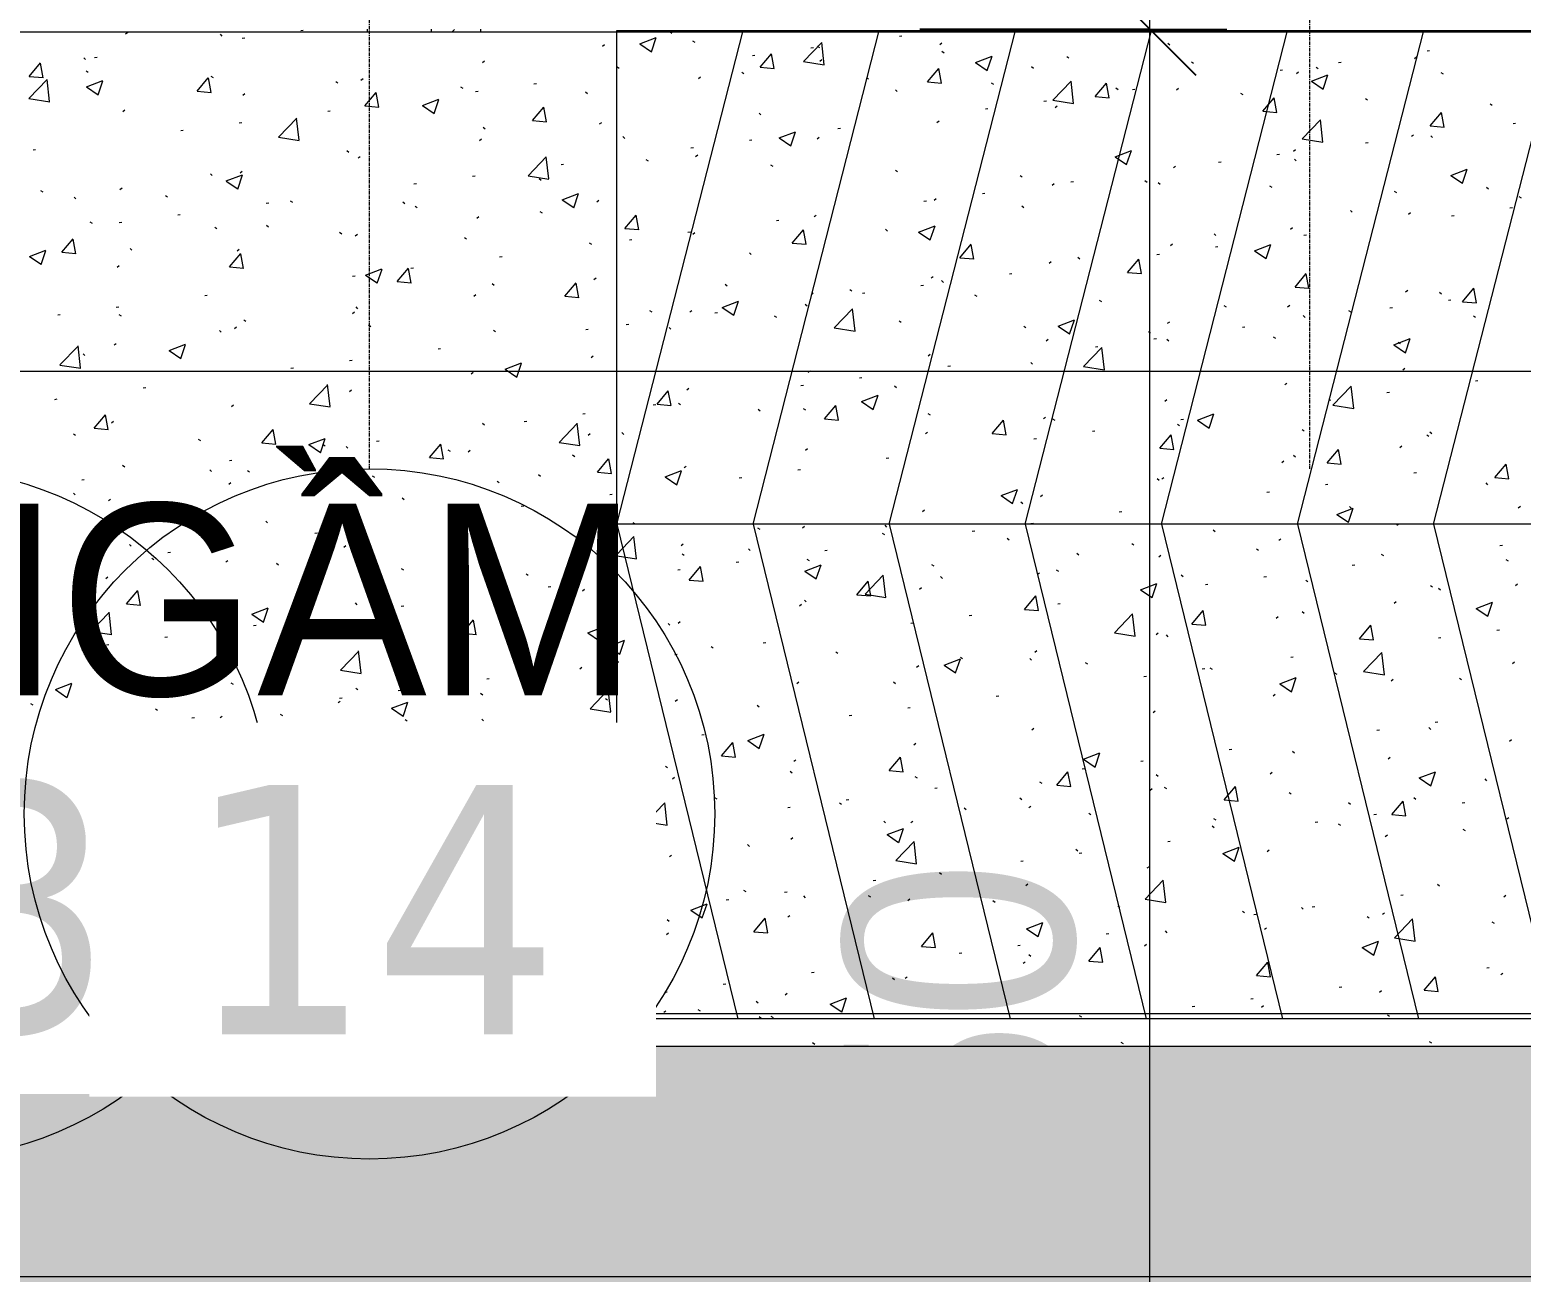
# Model space of a CAD drawing. Header units: millimetres. Extents: x 5121 to 246734, y -48180 to 129206.
# Drawn here: x 116880 to 122906, y 12213 to 17235 of the extents above; entities that cross this region are included whole.
import ezdxf

# ---------------------------------------------------------------- set-up
doc = ezdxf.new("R2010")
doc.units = ezdxf.units.MM
doc.linetypes.add('Grid Line', pattern=[22.225, 12.7, -3.175, 3.175, -3.175])
for name, color, linetype, lineweight in [('A-ANNO-DIMS', 211, 'Continuous', 9), ('A-ANNO-DIMS-310', 211, 'Continuous', 9), ('A-DETL-THIN', 151, 'Continuous', 9), ('A-FLOR', 192, 'Continuous', 9), ('A-FLOR-PATT', 8, 'Continuous', 9), ('A-WALL-1', 250, 'Continuous', 18), ('A-WALL-FNSH-1', 50, 'Continuous', 9), ('A-WALL-PATT-3', 111, 'Continuous', 9), ('G-ANNO-TEXT-1', 7, 'Continuous', 9), ('S-GRID-1', 1, 'Grid Line', 9), ('S-GRID-IDEN', 1, 'Continuous', 9)]:
    doc.layers.add(name, color=color, linetype=linetype, lineweight=lineweight)
doc.styles.add('Arial_10', font='arial_0.ttf', dxfattribs={"width": 0.95, "height": 775})
doc.styles.add('Arial_8', font='arial_0.ttf', dxfattribs={"width": 0.9, "height": 930})
doc.styles.add('Tahoma_B', font='tahomabd_0.ttf', dxfattribs={"height": 1007.5})
doc.dimstyles.new('1_Dim_chi_tiet_khu_đất_2', dxfattribs={"dimscale": 304.8, "dimtxt": 948.841242, "dimasz": 1.220472, "dimexe": 1.01706, "dimexo": 0.0625, "dimgap": 0.101706, "dimtad": 1, "dimdec": 0, "dimrnd": 5, "dimzin": 0, "dimdsep": 46, "dimtxsty": 'Arial_8', "dimblk1": 'OBLIQUE', "dimblk2": 'OBLIQUE', "dimsah": 1, "dimcen": 0.09, "dimdle": 1.01706, "dimazin": 0, "dimtfac": 1, "dimtdec": 4, "dimtix": 1, "dimtmove": 0, "dimatfit": 3, "dimfxl": 3.051181, "dimfxlon": 1, "dimtvp": 1, "dimtolj": 1, "dimtzin": 0, "dimarcsym": 2})

# ---------------------------------------------------------------- blocks, each defined once
blk = doc.blocks.new('FP_201-TKCS_MB TỔNG THỂ TẦNG 1')
at = {"layer": 'A-FLOR-PATT'}
for p, q in [((119345.1, 17177.9), (119411.2, 17203.3)), ((119345.1, 17177.9), (119392, 17146.2)), ((119392.1, 17146.1), (119411.3, 17203.2)), ((119467.7, 17226.9), (119474.2, 17221)), ((119557.9, 17190.4), (119566.7, 17184.8)), ((120006.4, 17106.6), (120080, 17183.3)), ((120090.3, 17093.5), (120080, 17183.2)), ((120393.9, 17208.9), (120404.2, 17210.3)), ((120557.4, 17175.1), (120565.7, 17181.4)), ((121478.8, 17181.2), (121486.5, 17174.2)), ((119799.9, 17130.7), (119810.2, 17132)), ((119830.7, 17083.2), (119876.3, 17137.4)), ((119887.2, 17078.1), (119876.3, 17137.4)), ((120036.3, 17161.8), (120046.6, 17163.2)), ((120061.9, 17169.1), (120070.6, 17163.5)), ((120072.6, 17108.5), (120080.9, 17114.9)), ((120565.8, 17147.8), (120574.6, 17142.2)), ((120701.8, 17102.3), (120768, 17127.7)), ((120748.8, 17070.5), (120768, 17127.6)), ((121069.8, 17126.5), (121078.5, 17120.9)), ((122474.7, 17119), (122483, 17125.3)), ((122525.8, 17150), (122536.1, 17151.4)), ((119253.1, 17084.7), (119261.7, 17079.2)), ((119756.9, 17063.5), (119765.6, 17057.9)), ((119830.7, 17083.2), (119887.2, 17078.2)), ((120006.4, 17106.6), (120090.3, 17093.6)), ((120507.8, 17023.9), (120553.4, 17078.2)), ((120564.3, 17018.9), (120553.4, 17078.1)), ((120701.8, 17102.3), (120748.8, 17070.6)), ((120928.2, 17086.6), (120935.8, 17079.6)), ((121573.7, 17105.2), (121582.5, 17099.6)), ((121931.8, 17071.7), (121942.1, 17073.1)), ((121997.8, 17058.5), (122006, 17064.8)), ((122077.7, 17083.9), (122086.5, 17078.4)), ((122168.2, 17102.9), (122178.5, 17104.2)), ((122581.7, 17062.7), (122590.4, 17057.1)), ((119582.2, 17037.7), (119590.5, 17044)), ((120260.8, 17042.2), (120269.6, 17036.6)), ((120507.8, 17023.9), (120564.3, 17019)), ((120764.8, 17020.9), (120773.5, 17015.3)), ((121013.8, 16950.3), (121087.4, 17027)), ((121097.8, 16937.2), (121087.4, 17026.9)), ((121184.9, 16964.7), (121230.5, 17018.9)), ((121241.4, 16959.6), (121230.5, 17018.9)), ((121268.7, 16999.6), (121277.5, 16994)), ((121335.5, 16993.2), (121345.8, 16994.5)), ((121513, 16991.9), (121521.3, 16998.3)), ((122058.5, 17026.7), (122124.7, 17052.1)), ((122058.5, 17026.7), (122105.5, 16995)), ((122105.5, 16994.9), (122124.7, 17052)), ((120377.5, 16992), (120385.2, 16985)), ((120977.9, 16946), (120988.2, 16947.4)), ((121013.8, 16950.3), (121097.8, 16937.3)), ((121184.9, 16964.7), (121241.4, 16959.7)), ((121772.7, 16978.3), (121781.4, 16972.8)), ((121862.1, 16905.4), (121907.6, 16959.7)), ((121918.5, 16900.4), (121907.6, 16959.6)), ((122276.7, 16957.1), (122285.4, 16951.5)), ((122780.6, 16935.8), (122789.4, 16930.2)), ((119826.9, 16897.4), (119834.5, 16890.4)), ((120741.5, 16914.9), (120751.8, 16916.2)), ((121022.6, 16921.1), (121030.8, 16927.4)), ((121862.1, 16905.4), (121918.5, 16900.5)), ((122539.2, 16846.2), (122584.7, 16900.4)), ((122595.6, 16841.1), (122584.7, 16900.4)), ((119908.3, 16797.5), (119974.5, 16822.9)), ((119955.3, 16765.8), (119974.5, 16822.8)), ((120145.2, 16836.3), (120155.5, 16837.7)), ((120545.7, 16860.6), (120553.9, 16866.9)), ((122021.3, 16794), (122094.9, 16870.7)), ((122105.2, 16780.9), (122094.9, 16870.6)), ((122539.2, 16846.2), (122595.6, 16841.2)), ((122873.4, 16856), (122883.7, 16857.3)), ((119276.2, 16802.8), (119283.8, 16795.8)), ((119551.3, 16758), (119561.6, 16759.4)), ((119787.6, 16789.2), (119797.9, 16790.5)), ((119908.3, 16797.5), (119955.3, 16765.8)), ((120060.9, 16794), (120069.1, 16800.4)), ((122021.3, 16794), (122105.2, 16781)), ((122277.1, 16777.4), (122287.4, 16778.7)), ((122463, 16804.5), (122471.2, 16810.8)), ((122540.7, 16806.7), (122548.3, 16799.7)), ((119369.7, 16710.1), (119378.4, 16704.6)), ((119570.5, 16723.2), (119578.7, 16729.5)), ((121265, 16721.9), (121331.2, 16747.3)), ((121265, 16721.9), (121312, 16690.2)), ((121312, 16690.2), (121331.2, 16747.2)), ((121683.1, 16699.1), (121693.4, 16700.5)), ((121919.5, 16730.3), (121929.8, 16731.6)), ((121986, 16744), (121994.3, 16750.3)), ((121990, 16712.1), (121997.7, 16705.1)), ((119873.6, 16688.9), (119882.4, 16683.3)), ((120377.6, 16667.6), (120386.3, 16662)), ((120881.6, 16646.3), (120890.3, 16640.7)), ((121501.3, 16677.5), (121509.5, 16683.8)), ((122621.8, 16646.3), (122687.9, 16671.7)), ((122621.8, 16646.3), (122668.7, 16614.6)), ((122668.7, 16614.6), (122687.9, 16671.7)), ((120729.2, 16573.4), (120739.5, 16574.8)), ((121010.9, 16606.6), (121019.1, 16612.9)), ((121086.8, 16620.5), (121097.1, 16621.9)), ((121385.5, 16625), (121394.3, 16619.4)), ((121439.4, 16617.5), (121447, 16610.5)), ((121889.5, 16603.7), (121898.2, 16598.1)), ((122393.4, 16582.4), (122402.2, 16576.9)), ((122766.7, 16599.3), (122774.4, 16592.3)), ((120492.9, 16542.3), (120503.2, 16543.6)), ((120533.9, 16546.1), (120542.2, 16552.4)), ((120888.7, 16522.9), (120896.4, 16515.9)), ((122861.1, 16514.5), (122871.4, 16515.9)), ((122897.4, 16561.2), (122906.1, 16555.6)), ((119284, 16431.8), (119329.6, 16486.1)), ((119340.5, 16426.8), (119329.6, 16486)), ((119896.6, 16463.7), (119906.9, 16465.1)), ((120049.2, 16479.6), (120057.4, 16485.9)), ((122216.1, 16504.7), (122223.7, 16497.7)), ((122451.2, 16490), (122459.5, 16496.3)), ((122624.7, 16483.3), (122635, 16484.7)), ((119284, 16431.8), (119340.4, 16426.9)), ((119539, 16416.6), (119549.3, 16417.9)), ((119558.7, 16408.7), (119567, 16415)), ((119961.1, 16372.6), (120006.7, 16426.8)), ((120017.6, 16367.6), (120006.7, 16426.8)), ((120338.1, 16428.3), (120345.7, 16421.3)), ((120471.5, 16417.2), (120537.7, 16442.6)), ((120471.5, 16417.2), (120518.5, 16385.5)), ((120518.5, 16385.4), (120537.7, 16442.5)), ((121665.4, 16410.1), (121673.1, 16403.1)), ((121974.3, 16429.5), (121982.6, 16435.8)), ((122028.4, 16404.8), (122038.7, 16406.1)), ((119302.6, 16385.4), (119312.9, 16386.8)), ((119787.4, 16333.7), (119795.1, 16326.7)), ((119961.1, 16372.6), (120017.6, 16367.6)), ((120638.2, 16313.3), (120683.8, 16367.6)), ((120694.7, 16308.3), (120683.8, 16367.5)), ((121489.5, 16363), (121497.8, 16369.3)), ((121670.8, 16357.7), (121681.1, 16359)), ((121828.3, 16341.6), (121894.4, 16367)), ((121828.3, 16341.6), (121875.2, 16309.9)), ((121875.2, 16309.8), (121894.4, 16366.9)), ((120638.2, 16313.3), (120694.7, 16308.4)), ((120999.1, 16292.1), (121007.4, 16298.4)), ((121114.8, 16315.5), (121122.4, 16308.5)), ((121315.3, 16254.1), (121360.9, 16308.3)), ((121371.8, 16249.1), (121360.9, 16308.3)), ((121434.5, 16326.5), (121444.8, 16327.9)), ((120522.2, 16231.6), (120530.4, 16237.9)), ((120564.1, 16220.9), (120571.8, 16213.9)), ((120838.2, 16247.9), (120848.5, 16249.3)), ((121315.3, 16254.1), (121371.8, 16249.1)), ((121992.5, 16194.8), (122038, 16249.1)), ((122048.9, 16189.8), (122038, 16249)), ((119689.4, 16206.1), (119698.1, 16200.5)), ((120037.4, 16165.1), (120045.7, 16171.4)), ((120193.3, 16184.8), (120202.1, 16179.3)), ((120244.2, 16169.7), (120254.5, 16171)), ((120480.6, 16200.8), (120490.9, 16202.2)), ((120697.3, 16163.5), (120706.1, 16158)), ((121992.5, 16194.8), (122048.9, 16189.9)), ((122439.5, 16175.5), (122447.7, 16181.8)), ((122576.4, 16174.1), (122584, 16167.1)), ((122669.6, 16135.6), (122715.1, 16189.8)), ((122726, 16130.6), (122715.1, 16189.8)), ((119384.4, 16100.5), (119393.1, 16094.9)), ((119547, 16094.2), (119555.2, 16100.5)), ((119647.9, 16091.1), (119658.2, 16092.4)), ((119678, 16112.5), (119744.2, 16137.9)), ((119678, 16112.5), (119725, 16080.8)), ((119725, 16080.7), (119744.2, 16137.8)), ((120013.4, 16126.3), (120021.1, 16119.3)), ((120130.7, 16030), (120204.3, 16106.7)), ((120214.6, 16016.9), (120204.3, 16106.6)), ((121201.3, 16142.3), (121210, 16136.7)), ((121705.2, 16121), (121714, 16115.4)), ((121962.6, 16115), (121970.8, 16121.3)), ((122209.2, 16099.7), (122217.9, 16094.1)), ((122376.1, 16110.7), (122386.4, 16112.1)), ((122612.4, 16141.9), (122622.7, 16143.2)), ((122669.6, 16135.6), (122726, 16130.6)), ((119290.3, 16044), (119300.6, 16045.3)), ((119462.8, 16031.7), (119470.4, 16024.7)), ((119888.3, 16079.2), (119897.1, 16073.6)), ((120130.7, 16030), (120214.6, 16017)), ((120392.3, 16057.9), (120401, 16052.4)), ((120896.3, 16036.7), (120905, 16031.1)), ((121034.8, 16036.9), (121100.9, 16062.3)), ((121034.8, 16036.9), (121081.7, 16005.2)), ((121081.7, 16005.1), (121100.9, 16062.2)), ((121477.8, 16048.5), (121486, 16054.8)), ((121779.8, 16032.2), (121790.1, 16033.5)), ((122025.7, 16079.5), (122033.4, 16072.5)), ((122713.1, 16078.4), (122721.9, 16072.8)), ((120987.4, 15977.6), (120995.6, 15984)), ((121400.2, 16015.4), (121409, 16009.8)), ((121422.2, 15985), (121432.5, 15986.4)), ((121475, 15984.9), (121482.7, 15977.9)), ((121904.2, 15994.1), (121912.9, 15988.5)), ((122391.5, 15961.3), (122457.6, 15986.7)), ((122408.1, 15972.8), (122416.9, 15967.2)), ((122438.4, 15929.5), (122457.6, 15986.6)), ((120510.5, 15917.1), (120518.7, 15923.5)), ((121138.1, 15873.7), (121211.7, 15950.4)), ((121185.8, 15953.9), (121196.1, 15955.2)), ((121222.1, 15860.6), (121211.7, 15950.3)), ((122391.5, 15961.3), (122438.4, 15929.6)), ((120025.7, 15850.6), (120033.9, 15856.9)), ((120589.5, 15875.3), (120599.8, 15876.7)), ((120924.4, 15890.3), (120932, 15883.3)), ((121138.1, 15873.7), (121222.1, 15860.7)), ((122427.7, 15861), (122436, 15867.4)), ((119995.5, 15797), (120005.8, 15798.4)), ((120231.9, 15828.2), (120242.2, 15829.5)), ((120373.7, 15795.7), (120381.4, 15788.7)), ((121950.8, 15800.5), (121959.1, 15806.9)), ((122145.5, 15717.4), (122219.1, 15794.1)), ((122229.5, 15704.3), (122219.1, 15794)), ((122721.4, 15816.4), (122731.7, 15817.7)), ((119414.4, 15721.2), (119460, 15775.5)), ((119470.9, 15716.2), (119460, 15775.4)), ((119535.3, 15779.7), (119543.5, 15786.1)), ((120241.3, 15732.1), (120307.4, 15757.5)), ((120241.3, 15732.1), (120288.2, 15700.4)), ((120288.2, 15700.4), (120307.4, 15757.5)), ((121466, 15734), (121474.3, 15740.3)), ((122127.4, 15738.1), (122137.7, 15739.5)), ((122363.8, 15769.3), (122374.1, 15770.6)), ((119399.2, 15718.5), (119409.5, 15719.8)), ((119414.4, 15721.2), (119470.8, 15716.3)), ((119501.2, 15725.9), (119509.9, 15720.3)), ((119823.1, 15701.1), (119830.7, 15694.1)), ((120005.1, 15704.6), (120013.9, 15699)), ((120091.5, 15662), (120137.1, 15716.2)), ((120148, 15657), (120137.1, 15716.2)), ((120509.1, 15683.3), (120517.8, 15677.8)), ((120975.6, 15663.1), (120983.9, 15669.5)), ((121598, 15656.5), (121664.1, 15681.9)), ((121644.9, 15624.8), (121664.1, 15681.9)), ((122145.5, 15717.4), (122229.5, 15704.4)), ((120091.5, 15662), (120148, 15657)), ((120498.7, 15602.6), (120507, 15609)), ((120768.6, 15602.7), (120814.2, 15657)), ((120825.1, 15597.7), (120814.2, 15656.9)), ((121013, 15662.1), (121021.8, 15656.5)), ((121173.5, 15612.4), (121183.8, 15613.8)), ((121517, 15640.8), (121525.7, 15635.2)), ((121531.1, 15659.5), (121541.4, 15660.9)), ((121598, 15656.5), (121644.9, 15624.8)), ((122020.9, 15619.5), (122029.7, 15613.9)), ((122536.9, 15610.4), (122544.6, 15603.4)), ((119272.4, 15606.5), (119280.1, 15599.5)), ((120768.6, 15602.7), (120825.1, 15597.8)), ((120937.1, 15581.3), (120947.4, 15582.6)), ((121445.7, 15543.5), (121491.3, 15597.7)), ((121502.2, 15538.5), (121491.3, 15597.7)), ((122416, 15546.5), (122424.2, 15552.9)), ((122524.9, 15598.2), (122533.7, 15592.6)), ((120013.9, 15536.1), (120022.2, 15542.4)), ((120340.8, 15502.7), (120351.1, 15504.1)), ((121445.7, 15543.5), (121502.2, 15538.5)), ((121939.1, 15486), (121947.3, 15492.4)), ((121986.3, 15515.8), (121993.9, 15508.8)), ((122122.9, 15484.2), (122168.4, 15538.5)), ((122179.3, 15479.2), (122168.4, 15538.4)), ((119447.8, 15427.4), (119513.9, 15452.8)), ((119447.8, 15427.4), (119494.7, 15395.7)), ((119494.7, 15395.6), (119513.9, 15452.7)), ((119523.5, 15465.2), (119531.8, 15471.6)), ((119983.2, 15455.6), (119993.5, 15456.9)), ((122122.9, 15484.2), (122179.3, 15479.3)), ((122472.7, 15443.8), (122483, 15445.1)), ((122800, 15425), (122845.5, 15479.2)), ((122856.4, 15420), (122845.5, 15479.2)), ((119746.9, 15424.4), (119757.2, 15425.8)), ((120804.5, 15351.8), (120870.6, 15377.2)), ((120851.4, 15320), (120870.6, 15377.1)), ((121435.6, 15421.3), (121443.2, 15414.2)), ((121454.3, 15419.5), (121462.5, 15425.8)), ((122115.1, 15396.7), (122125.4, 15398)), ((122763, 15403), (122770.6, 15396)), ((122800, 15425), (122856.4, 15420)), ((120804.5, 15351.8), (120851.4, 15320.1)), ((120884.9, 15326.7), (120892.6, 15319.6)), ((120963.9, 15348.7), (120972.1, 15355)), ((121878.7, 15365.5), (121889, 15366.9)), ((122212.3, 15308.4), (122219.9, 15301.4)), ((122894.7, 15302.9), (122902.9, 15309.2)), ((120487, 15288.2), (120495.2, 15294.5)), ((121282.4, 15286.9), (121292.7, 15288.3)), ((122161.2, 15276.2), (122227.3, 15301.6)), ((122161.2, 15276.2), (122208.1, 15244.5)), ((122208.1, 15244.4), (122227.3, 15301.5)), ((119253, 15115.4), (119321.1, 15186.4)), ((119316.9, 15243.2), (119325.7, 15237.6)), ((119331.4, 15096.6), (119321.1, 15186.3)), ((119820.9, 15221.9), (119829.6, 15216.3)), ((120002.2, 15221.6), (120010.4, 15227.9)), ((120324.8, 15200.6), (120333.6, 15195)), ((120334.3, 15232.1), (120341.9, 15225)), ((120688.5, 15208.7), (120698.8, 15210)), ((120924.8, 15239.8), (120935.1, 15241.2)), ((121661.6, 15213.8), (121669.3, 15206.8)), ((122404.2, 15232.1), (122412.5, 15238.4)), ((119511.8, 15150.8), (119520, 15157.1)), ((119783.6, 15137.5), (119791.3, 15130.4)), ((120092.1, 15130.1), (120102.4, 15131.4)), ((120828.8, 15179.3), (120837.5, 15173.7)), ((121332.7, 15158), (121341.5, 15152.4)), ((121836.7, 15136.7), (121845.4, 15131.2)), ((121927.3, 15171.6), (121935.6, 15177.9)), ((122820.3, 15149.7), (122830.6, 15151.1)), ((119253, 15108.9), (119331.4, 15096.7)), ((119515.9, 15116.3), (119524.6, 15110.7)), ((119734.6, 15083), (119744.8, 15084.3)), ((120011, 15047.1), (120077.1, 15072.5)), ((120019.8, 15095), (120028.6, 15089.4)), ((120057.9, 15015.3), (120077.1, 15072.4)), ((120523.8, 15073.7), (120532.5, 15068.1)), ((121111, 15119.2), (121118.6, 15112.2)), ((121442.5, 15105), (121450.8, 15111.3)), ((122224, 15071.2), (122234.3, 15072.5)), ((122340.7, 15115.5), (122349.4, 15109.9)), ((122844.6, 15094.2), (122853.4, 15088.6)), ((119498.2, 15051.8), (119508.5, 15053.2)), ((119544.8, 15010.6), (119590.4, 15064.9)), ((119544.8, 15010.6), (119601.2, 15005.7)), ((119601.3, 15005.6), (119590.4, 15064.8)), ((120011, 15047.1), (120057.9, 15015.4)), ((120221.9, 14951.4), (120267.5, 15005.7)), ((120254.9, 14953.4), (120328.5, 15030.1)), ((120278.4, 14946.4), (120267.5, 15005.6)), ((120338.9, 14940.3), (120328.5, 15030)), ((120560.3, 15024.6), (120568, 15017.6)), ((120952.1, 15034.2), (120960.4, 15040.5)), ((121027.7, 15052.4), (121036.5, 15046.8)), ((121531.7, 15031.1), (121540.4, 15025.6)), ((121866.4, 15024), (121876.7, 15025.4)), ((122035.6, 15009.9), (122044.4, 15004.3)), ((120221.9, 14951.4), (120278.4, 14946.4)), ((120254.9, 14953.4), (120338.9, 14940.4)), ((120475.2, 14973.7), (120483.5, 14980)), ((120899, 14892.1), (120944.6, 14946.4)), ((120955.5, 14887.1), (120944.6, 14946.3)), ((121367.7, 14971.5), (121433.8, 14996.9)), ((121367.7, 14971.5), (121414.6, 14939.8)), ((121414.6, 14939.7), (121433.8, 14996.8)), ((121630.1, 14992.9), (121640.3, 14994.2)), ((122539.6, 14988.6), (122548.4, 14983)), ((122572.6, 14977.8), (122580.2, 14970.8)), ((122882.9, 14988.4), (122891.2, 14994.8)), ((119990.4, 14907.1), (119998.7, 14913.5)), ((120009.7, 14930), (120017.3, 14923)), ((120899, 14892.1), (120955.5, 14887.2)), ((121033.7, 14914.3), (121044, 14915.7)), ((121576.1, 14832.9), (121621.7, 14887.2)), ((121632.6, 14827.9), (121621.7, 14887.1)), ((122392.5, 14917.6), (122400.8, 14923.9)), ((122724.4, 14895.9), (122790.5, 14921.3)), ((122724.4, 14895.9), (122771.3, 14864.2)), ((122771.4, 14864.1), (122790.5, 14921.2)), ((119459, 14835.5), (119466.7, 14828.4)), ((119500, 14836.3), (119508.3, 14842.6)), ((120439.8, 14836), (120450.1, 14837.4)), ((120676.1, 14867.2), (120686.4, 14868.6)), ((121262.4, 14797.1), (121336, 14873.8)), ((121346.3, 14784), (121336, 14873.7)), ((121576.1, 14832.9), (121632.6, 14827.9)), ((121915.6, 14857.1), (121923.8, 14863.4)), ((122021.9, 14883.2), (122029.6, 14876.2)), ((122253.3, 14773.6), (122298.8, 14827.9)), ((122309.7, 14768.6), (122298.8, 14827.8)), ((119252.9, 14756), (119283.6, 14767.7)), ((119264.4, 14710.6), (119283.6, 14767.7)), ((121262.4, 14797.1), (121346.3, 14784.1)), ((121430.8, 14790.5), (121439, 14796.9)), ((121471.3, 14788.7), (121478.9, 14781.6)), ((122253.3, 14773.6), (122309.7, 14768.7)), ((122571.7, 14777.1), (122581.9, 14778.5)), ((122808, 14808.3), (122818.3, 14809.6)), ((119252.9, 14718.4), (119264.4, 14710.6)), ((119485.9, 14710.3), (119496.2, 14711.7)), ((119632.6, 14741.7), (119641.4, 14736.1)), ((119843.5, 14757.5), (119853.8, 14758.8)), ((120136.6, 14720.4), (120145.3, 14714.8)), ((120940.4, 14719.7), (120948.6, 14726)), ((122269.8, 14640.8), (122343.4, 14717.5)), ((122353.8, 14627.7), (122343.4, 14717.4)), ((119252.9, 14679.7), (119259.8, 14680.6)), ((120463.5, 14659.2), (120471.7, 14665.5)), ((120574.2, 14666.7), (120640.3, 14692.1)), ((120574.2, 14666.7), (120621.1, 14635)), ((120621.1, 14635), (120640.3, 14692.1)), ((120640.5, 14699.1), (120649.3, 14693.5)), ((120920.6, 14694.1), (120928.2, 14687)), ((121144.5, 14677.8), (121153.3, 14672.2)), ((121617.7, 14651.4), (121628, 14652.8)), ((121648.5, 14656.5), (121657.2, 14650.9)), ((121975.3, 14698.5), (121985.6, 14699.9)), ((122871.2, 14673.9), (122879.4, 14680.3)), ((119978.7, 14592.6), (119986.9, 14599)), ((120369.9, 14599.5), (120377.6, 14592.4)), ((121381.4, 14620.3), (121391.7, 14621.6)), ((121930.9, 14591.2), (121997, 14616.5)), ((121930.9, 14591.1), (121977.8, 14559.5)), ((121977.9, 14559.4), (121997, 14616.5)), ((122152.4, 14635.2), (122161.2, 14629.7)), ((122269.8, 14640.8), (122353.8, 14627.7)), ((122380.8, 14603.1), (122389, 14609.4)), ((122656.4, 14614), (122665.1, 14608.4)), ((119488.3, 14521.8), (119496.5, 14528.1)), ((120785.1, 14541.7), (120795.4, 14543.1)), ((121903.8, 14542.6), (121912.1, 14548.9)), ((119819.3, 14504.9), (119826.9, 14497.8)), ((120191.1, 14463.4), (120201.4, 14464.8)), ((120427.5, 14494.6), (120437.8, 14495.9)), ((121419.1, 14476), (121427.3, 14482.4)), ((119268.6, 14410.3), (119276.3, 14403.2)), ((120928.7, 14405.2), (120936.9, 14411.5)), ((122323, 14404.5), (122333.3, 14405.9)), ((122533.1, 14414.2), (122540.8, 14407.2)), ((122559.3, 14435.7), (122569.6, 14437)), ((119594.8, 14384.9), (119605.1, 14386.2)), ((119675.2, 14300), (119720.8, 14354.3)), ((119731.7, 14295), (119720.8, 14354.2)), ((119780.7, 14362), (119846.8, 14387.4)), ((119780.7, 14362), (119827.6, 14330.3)), ((119827.6, 14330.2), (119846.8, 14387.3)), ((120451.7, 14344.7), (120460, 14351)), ((122859.4, 14359.5), (122867.7, 14365.8)), ((119675.2, 14300), (119731.6, 14295.1)), ((119966.9, 14278.2), (119975.2, 14284.5)), ((120352.3, 14240.8), (120397.9, 14295.1)), ((120408.8, 14235.8), (120397.9, 14295)), ((121137.4, 14286.4), (121203.5, 14311.8)), ((121137.4, 14286.4), (121184.3, 14254.7)), ((121184.4, 14254.6), (121203.5, 14311.7)), ((121726.7, 14325.9), (121737, 14327.3)), ((121982.5, 14319.6), (121990.1, 14312.6)), ((122369, 14288.6), (122377.3, 14294.9)), ((119448.4, 14258.9), (119457.1, 14253.3)), ((119952.3, 14237.6), (119961.1, 14232)), ((120352.3, 14240.8), (120408.8, 14235.8)), ((121029.4, 14181.5), (121075, 14235.8)), ((121085.9, 14176.5), (121075, 14235.7)), ((121132.7, 14247.7), (121143, 14249)), ((121369.1, 14278.8), (121379.4, 14280.2)), ((121431.8, 14225), (121439.5, 14218)), ((121892.1, 14228.1), (121900.3, 14234.4)), ((122494.1, 14210.8), (122560.2, 14236.2)), ((122541.1, 14179), (122560.3, 14236.1)), ((119476.5, 14207.3), (119484.8, 14213.6)), ((120456.3, 14216.3), (120465, 14210.8)), ((120536.4, 14169.1), (120546.7, 14170.4)), ((120960.3, 14195.1), (120969, 14189.5)), ((121029.4, 14181.5), (121085.9, 14176.6)), ((121407.3, 14161.6), (121415.6, 14167.9)), ((121464.2, 14173.8), (121473, 14168.2)), ((121706.5, 14122.3), (121752.1, 14176.6)), ((121763, 14117.3), (121752.1, 14176.5)), ((122494.1, 14210.8), (122541, 14179.1)), ((122759.2, 14206.8), (122766.8, 14199.7)), ((119371.7, 14033.1), (119445.3, 14109.8)), ((119455.7, 14020), (119445.3, 14109.7)), ((119647.3, 14132), (119656.1, 14126.4)), ((120151.3, 14110.7), (120160, 14105.2)), ((120178.8, 14122), (120189.1, 14123.3)), ((120881.1, 14130.4), (120888.8, 14123.4)), ((121706.5, 14122.3), (121763, 14117.3)), ((121968.2, 14152.5), (121976.9, 14146.9)), ((122208.5, 14112.2), (122216.2, 14105.1)), ((122383.7, 14063), (122429.2, 14117.3)), ((122440.1, 14058), (122429.2, 14117.2)), ((122472.1, 14131.2), (122480.9, 14125.6)), ((122668.3, 14110.2), (122678.6, 14111.5)), ((119942.4, 14090.8), (119952.7, 14092.2)), ((120655.2, 14089.5), (120664, 14083.9)), ((120916.9, 14090.7), (120925.2, 14097)), ((121159.2, 14068.2), (121168, 14062.6)), ((121663.2, 14046.9), (121671.9, 14041.3)), ((122310.7, 14063), (122321, 14064.4)), ((122383.7, 14063), (122440.1, 14058.1)), ((122847.7, 14045), (122855.9, 14051.3)), ((119346.1, 14012.2), (119356.4, 14013.6)), ((119371.7, 14033.1), (119455.7, 14020.1)), ((120330.5, 14035.8), (120338.1, 14028.8)), ((120343.9, 13981.7), (120410, 14007.1)), ((120343.9, 13981.7), (120390.8, 13950)), ((120390.9, 13949.9), (120410, 14007)), ((120440, 14030.2), (120448.2, 14036.5)), ((121657.9, 14017.6), (121665.5, 14010.5)), ((122074.3, 14031.9), (122084.6, 14033.2)), ((122167.1, 14025.6), (122175.9, 14020)), ((122671.1, 14004.3), (122679.8, 13998.7)), ((119779.8, 13941.2), (119787.5, 13934.2)), ((119955.2, 13963.7), (119963.4, 13970)), ((120379.2, 13876.8), (120452.8, 13953.5)), ((120463.1, 13863.7), (120452.8, 13953.4)), ((121107.2, 13923), (121114.8, 13915.9)), ((121478, 13953.3), (121488.3, 13954.7)), ((121700.6, 13906.1), (121766.7, 13931.5)), ((121747.6, 13874.3), (121766.8, 13931.4)), ((122357.3, 13974.1), (122365.5, 13980.4)), ((119464.8, 13892.8), (119473, 13899.1)), ((120379.2, 13876.8), (120463.1, 13863.8)), ((120884, 13875), (120894.3, 13876.4)), ((121120.4, 13906.2), (121130.7, 13907.6)), ((121700.6, 13906.1), (121747.5, 13874.4)), ((121880.4, 13913.6), (121888.6, 13919.9)), ((120556.5, 13828.4), (120564.2, 13821.4)), ((121395.6, 13847.1), (121403.8, 13853.4)), ((119260.1, 13778.7), (119268.9, 13773.1)), ((119764.1, 13757.4), (119772.9, 13751.8)), ((119930.1, 13749.4), (119940.4, 13750.7)), ((120287.7, 13796.5), (120298, 13797.8)), ((120905.2, 13776.2), (120913.4, 13782.5)), ((121386.6, 13720.5), (121460.2, 13797.2)), ((121470.6, 13707.4), (121460.2, 13797.1)), ((122568.8, 13781.6), (122576.4, 13774.6)), ((119550.4, 13676.9), (119616.5, 13702.3)), ((119597.4, 13645.2), (119616.5, 13702.3)), ((119693.8, 13718.2), (119704.1, 13719.6)), ((120005.9, 13733.8), (120013.5, 13726.8)), ((120268.1, 13736.1), (120276.8, 13730.6)), ((120428.2, 13715.7), (120436.5, 13722)), ((120772, 13714.9), (120780.8, 13709.3)), ((121276, 13693.6), (121284.7, 13688)), ((121386.6, 13720.5), (121470.6, 13707.5)), ((122018.1, 13687), (122025.8, 13680)), ((122062, 13690.4), (122072.3, 13691.8)), ((122419.6, 13737.5), (122429.9, 13738.9)), ((122835.9, 13730.5), (122844.2, 13736.8)), ((119455.2, 13639.2), (119462.9, 13632.2)), ((119550.4, 13676.9), (119597.3, 13645.2)), ((119805.6, 13589.4), (119851.2, 13643.7)), ((119862.1, 13584.4), (119851.2, 13643.6)), ((119943.5, 13649.2), (119951.7, 13655.5)), ((120907.1, 13601.4), (120973.2, 13626.7)), ((120954.1, 13569.6), (120973.3, 13626.7)), ((121779.9, 13672.3), (121788.7, 13666.7)), ((121825.6, 13659.3), (121835.9, 13660.6)), ((122283.9, 13651), (122292.7, 13645.4)), ((122345.5, 13659.6), (122353.8, 13666)), ((122394.1, 13564.2), (122467.7, 13640.8)), ((122478, 13551), (122467.7, 13640.8)), ((122787.9, 13629.7), (122796.6, 13624.1)), ((119453.1, 13578.3), (119461.3, 13584.7)), ((119805.6, 13589.4), (119862, 13584.5)), ((120482.7, 13530.2), (120528.3, 13584.5)), ((120539.2, 13525.2), (120528.3, 13584.4)), ((120907.1, 13601.3), (120954, 13569.7)), ((121229.3, 13580.7), (121239.6, 13582.1)), ((121467.5, 13592.4), (121475.1, 13585.4)), ((121868.6, 13599.1), (121876.9, 13605.5)), ((122394.1, 13564.2), (122478, 13551.1)), ((120482.7, 13530.2), (120539.2, 13525.3)), ((120635.4, 13502.4), (120645.7, 13503.8)), ((120871.7, 13533.6), (120882, 13534.9)), ((121159.8, 13470.9), (121205.4, 13525.2)), ((121216.3, 13465.9), (121205.4, 13525.1)), ((121383.8, 13532.6), (121392.1, 13538.9)), ((122263.8, 13525.8), (122330, 13551.2)), ((122263.8, 13525.8), (122310.8, 13494.1)), ((122310.8, 13494), (122330, 13551.1)), ((120893.4, 13461.7), (120901.7, 13468.1)), ((120916.8, 13497.8), (120924.5, 13490.8)), ((121159.8, 13470.9), (121216.3, 13466)), ((121836.9, 13411.7), (121882.5, 13466)), ((121893.4, 13406.7), (121882.5, 13465.9)), ((122767.2, 13443.5), (122777.5, 13444.9)), ((120039.1, 13423.9), (120049.4, 13425.2)), ((120366.2, 13403.2), (120373.8, 13396.2)), ((120416.5, 13401.2), (120424.7, 13407.6)), ((121836.9, 13411.7), (121893.4, 13406.8)), ((122514.1, 13352.4), (122559.6, 13406.7)), ((122570.5, 13347.4), (122559.6, 13406.6)), ((122824.2, 13416), (122832.4, 13422.3)), ((119445.1, 13345.6), (119455.4, 13346.9)), ((119681.5, 13376.7), (119691.8, 13378.1)), ((119931.7, 13334.7), (119940, 13341)), ((120113.6, 13296.6), (120179.7, 13322)), ((120160.6, 13264.8), (120179.8, 13321.9)), ((121813.3, 13317.8), (121823.6, 13319.2)), ((122170.9, 13364.9), (122181.2, 13366.3)), ((122333.8, 13345.1), (122342, 13351.5)), ((122514.1, 13352.4), (122570.5, 13347.5)), ((119441.3, 13263.8), (119449.6, 13270.2)), ((119579.9, 13274.7), (119588.6, 13269.1)), ((119815.5, 13308.6), (119823.1, 13301.6)), ((120113.6, 13296.6), (120160.5, 13264.9)), ((121577, 13286.7), (121587.3, 13288)), ((121856.9, 13284.6), (121865.1, 13291))]:
    blk.add_line(p, q, dxfattribs=at)
blk = doc.blocks.new('Grid - M_Grid Head - Circle-353313-TKCS_MB TỔNG THỂ TẦNG 1')
at = {"layer": 'S-GRID-IDEN'}
blk.add_circle((0, 0), 4.5, dxfattribs=at)
blk = doc.blocks.new('DIMBLOCK1-TKCS_MB TỔNG THỂ TẦNG 1')
at = {"layer": 'A-ANNO-DIMS-310'}
for p, q in [((33652.6, 16785.4), (33652.6, 15545.4)), ((33652.6, 15855.4), (33652.6, 16785.4)), ((127252.6, 16785.4), (127252.6, 15545.4)), ((127252.6, 15855.4), (127252.6, 16785.4)), ((33342.6, 15855.4), (127562.6, 15855.4))]:
    blk.add_line(p, q, dxfattribs=at)
at = {"layer": 'A-ANNO-DIMS-310', "lineweight": 25}
for p, q in [((33652.6, 15855.4), (33838.6, 16041.4)), ((127252.6, 15855.4), (127438.6, 16041.4)), ((33652.6, 15855.4), (33466.6, 15669.4)), ((127252.6, 15855.4), (127066.6, 15669.4))]:
    blk.add_line(p, q, dxfattribs=at)
at = {"layer": 'A-ANNO-DIMS-310', "color": 0, "insert": (78846.8, 17093.8), "char_height": 930, "width": 3853.755, "attachment_point": 1, "line_spacing_factor": 0.941778, "style": 'Arial_8'}
blk.add_mtext('93600', dxfattribs=at)
blk = doc.blocks.new('_Oblique')
at = {"color": 0, "linetype": 'ByBlock', "lineweight": -2}
blk.add_line((-0.5, -0.5), (0.5, 0.5), dxfattribs=at)
blk = doc.blocks.new('DIMBLOCK33-TKCS_MB TỔNG THỂ TẦNG 1')
at = {"layer": 'A-ANNO-DIMS-310'}
for p, q in [((26103.5, 13125.7), (26103.5, 11885.7)), ((26103.5, 12195.7), (26103.5, 13125.7)), ((134801.5, 13125.7), (134801.5, 11885.7)), ((134801.5, 12195.7), (134801.5, 13125.7)), ((25793.5, 12195.7), (135111.5, 12195.7))]:
    blk.add_line(p, q, dxfattribs=at)
at = {"layer": 'A-ANNO-DIMS-310', "lineweight": 25}
for p, q in [((26103.5, 12195.7), (26289.5, 12381.7)), ((134801.5, 12195.7), (134987.5, 12381.7)), ((26103.5, 12195.7), (25917.5, 12009.7)), ((134801.5, 12195.7), (134615.5, 12009.7))]:
    blk.add_line(p, q, dxfattribs=at)
at = {"layer": 'A-ANNO-DIMS-310', "color": 0, "insert": (78525.6, 13434), "char_height": 930, "width": 4624.506, "attachment_point": 1, "line_spacing_factor": 0.941778, "style": 'Arial_8'}
blk.add_mtext('108700', dxfattribs=at)
blk = doc.blocks.new('DIMBLOCK53-TKCS_MB TỔNG THỂ TẦNG 1')
at = {"layer": 'A-ANNO-DIMS-310'}
for p, q in [((121406.3, 7578.2), (121406.3, 17546.9)), ((120476.3, 17236.9), (121716.3, 17236.9)), ((121406.3, 17236.9), (120476.3, 17236.9)), ((120476.3, 7888.2), (121716.3, 7888.2)), ((121406.3, 7888.2), (120476.3, 7888.2))]:
    blk.add_line(p, q, dxfattribs=at)
at = {"layer": 'A-ANNO-DIMS-310', "lineweight": 25}
for p, q in [((121406.3, 17236.9), (121220.3, 17422.9)), ((121406.3, 17236.9), (121592.3, 17050.9)), ((121406.3, 7888.2), (121220.3, 8074.2)), ((121406.3, 7888.2), (121592.3, 7702.2))]:
    blk.add_line(p, q, dxfattribs=at)
at = {"layer": 'A-ANNO-DIMS-310', "color": 0, "insert": (120168, 11278), "char_height": 930, "width": 3083.004, "attachment_point": 1, "rotation": 90, "line_spacing_factor": 0.941778, "style": 'Arial_8'}
blk.add_mtext('9350', dxfattribs=at)

msp = doc.modelspace()

# ---------------------------------------------------------------- hatches: boundary and pattern name
at = {"layer": 'A-FLOR-PATT'}
h = msp.add_hatch(dxfattribs=at)
h.set_pattern_fill('FP_15', color=256, style=0, pattern_type=2)
h.set_pattern_definition([(50, (0, 0), (677.7247, -59.293), [70.866, -779.526]), (355, (0, 0), (-131.1036, 710.731), [56.693, -623.621]), (100.451, (56.5, -4.94), (546.6267, 651.434), [60.227, -662.495]), (46.184, (0, 189), (1008.414, -156.3987), [106.299, -1169.289]), (96.636, (84, 175.9), (883.1375, 920.431), [90.34, -993.743]), (351.184, (0, 189), (883.146, 920.423), [85.039, -935.431]), (21, (94.5, 141.73), (564.0056, -380.4262), [70.866, -779.526]), (326, (94.5, 141.7), (229.9034, 685.1796), [56.693, -623.621]), (71.451, (141.5, 110), (793.912, 304.7473), [60.227, -662.495]), (37.5, (0, 0), (11.4894, 314.54497), [10.394, -605.668, 10.394, -622.676, -625.983]), (37.5, (0, 0), (11.4894, 314.54497), [-1249.131, 10.394, -615.589]), (7.5, (0, 0), (248.5691, 372.672), [10.394, -350.55, 10.394, -591.495, -238.582]), (7.5, (0, 0), (248.5691, 372.672), [-962.833, 10.394, -228.189]), (327.5, (-210.7, 0), (504.39837, -21.31163), [10.394, -225.826, 10.394, -726.613, -977.951]), (327.5, (-210.7, 0), (504.39837, -21.31163), [-973.226, 10.394, -967.557]), (317.5, (-305.2, 0), (551.0412, 94.5872), [10.394, -296.692, 10.394, -479.054, -694.487]), (317.5, (-305.2, 0), (551.0412, 94.5872), [-796.534, 10.394, -684.093])])
h.paths.add_polyline_path([(118713.8, 13256.9), (119252.6, 13256.9), (119252.6, 17226.9), (118242.6, 17226.9), (118242.6, 17236.9), (116452.6, 17235.3), (116452.6, 17226.9), (116102.6, 17226.9), (116102.6, 13256.9)])
h = msp.add_hatch(dxfattribs=at)
h.set_pattern_fill('FP_16', color=256, style=0, pattern_type=2)
h.set_pattern_definition([(37.5, (0, 0), (-25.1975, 770.728), [10.394, -597.605, 10.394, -669.605, -649.999]), (37.5, (0, 0), (-25.1975, 770.728), [-1287.997, 10.394, -639.605]), (7.5, (0, 0), (707.909, 1128.856), [10.394, -317.606, 10.394, -537.605, -210]), (7.5, (0, 0), (707.909, 1128.856), [-875.998, 10.394, -199.606]), (327.5, (-492, 0), (1245.6545, 2.264), [10.394, -189.606, 10.394, -709.605, -939.998]), (327.5, (-492, 0), (1245.6545, 2.264), [-919.998, 10.394, -929.604]), (317.5, (-492, 0), (1202.449, 351.069), [10.394, -89.606, 10.394, -461.605, -539.999]), (317.5, (-492, 0), (1202.449, 351.069), [-571.999, 10.394, -529.605])])
h.paths.add_polyline_path([(115213.5, 8088.2), (115213.5, 13126.9), (122993.5, 13126.9), (122993.5, 8088.2), (123123.5, 8088.2), (123123.5, 13256.9), (115083.5, 13256.9), (115083.5, 10263.7), (115113.5, 10262.6), (115113.5, 8308.2), (115103.5, 8308.2), (115103.5, 8188.2), (115083.5, 8188.2), (115083.5, 8088.2), (115203.5, 8088.2)])
h = msp.add_hatch(dxfattribs=at)
h.set_pattern_fill('FP_23', color=256, style=0, pattern_type=2)
h.set_pattern_definition([(0, (236.2, 15.75), (787.4, 787.4), [118.11, -23.622, 31.496, -23.622, -590.55]), (0, (236.2, 15.75), (787.4, 787.4), [-196.85, 118.11, -472.44]), (0, (196.85, 39.4), (787.4, 787.4), [78.74, -59.055, 118.11, -59.055, -472.44]), (0, (196.85, 39.4), (787.4, 787.4), [-314.96, 78.74, -393.7]), (0, (472.44, 354.3), (787.4, 787.4), [98.425, -39.37, 98.425, -551.18]), (0, (78.74, 511.8), (787.4, 787.4), [39.37, -78.74, 39.37, -629.92]), (90, (157.5, 511.8), (-787.4, 787.4), [70.866, -716.534]), (90, (393.7, 39.4), (-787.4, 787.4), [78.74, -708.66]), (90, (590.55, 354.3), (-787.4, 787.4), [78.74, -708.66]), (45, (496.06, 31.5), (0, 787.4002), [78.74, -1034.812]), (135, (291.34, 31.5), (-787.4002, 6e-14), [78.74, -1034.812]), (63.435, (472.44, 35.43), (-0.0007, 787.4), [78.74, -1681.94]), (75.964, (433.07, 39.37), (-0.00383, 787.3999), [78.74, -3167.793]), (75.964, (629.92, 354.33), (-0.00383, 787.3999), [62.992, -3183.541]), (75.964, (173.23, 511.81), (-0.00383, 787.3999), [55.118, -3191.415]), (104.036, (354.33, 39.37), (0.00383, 787.3999), [78.74, -3167.793]), (104.036, (551.18, 354.33), (0.00383, 787.3999), [62.992, -3183.541]), (104.036, (141.73, 511.81), (0.00383, 787.3999), [55.118, -3191.415]), (116.565, (314.96, 35.43), (0.0007, 787.4), [78.74, -1681.939])])
h.paths.add_polyline_path([(43303.5, 8088.2), (43303.5, 8188.2), (43603.5, 8188.2), (43603.5, 8088.2), (44802.6, 8088.2), (44802.6, 13136.9), (36902.6, 13136.9), (36902.6, 8088.2), (39003.5, 8088.2), (39003.5, 8188.2), (39303.5, 8188.2), (39303.5, 8088.2)])
h.paths.add_polyline_path([(122993.5, 8088.2), (122993.5, 13126.9), (115213.5, 13126.9), (115213.5, 8088.2), (117301.6, 8088.2), (117301.6, 8188.2), (117601.6, 8188.2), (117601.6, 8088.2), (121601.6, 8088.2), (121601.6, 8188.2), (121901.6, 8188.2), (121901.6, 8088.2)])
at = {"layer": 'A-WALL-PATT-3'}
h = msp.add_hatch(dxfattribs=at)
h.set_pattern_fill('FP_1', color=256, style=0, pattern_type=2)
h.set_pattern_definition([(45, (0, 0), (-175.3625, 175.3625), [])])
h.paths.add_polyline_path([(118502.6, 17226.9), (118702.6, 17226.9), (118702.6, 17236.9), (118502.6, 17235.3)])
h.paths.add_polyline_path([(118502.6, 17436.9), (118702.6, 17436.9), (118702.6, 20336.9), (118502.6, 20336.9), (118502.6, 18339.5)])

# ---------------------------------------------------------------- linework, layer by layer
at = {"layer": 'A-DETL-THIN'}
for p, q in [((119252.6, 17232.3), (127252.6, 17232.3)), ((119252.6, 13236.9), (119252.6, 17232.3)), ((119252.6, 15236.9), (119762.6, 17232.3)), ((119802.6, 15236.9), (120312.6, 17232.3)), ((120352.6, 15236.9), (120862.6, 17232.3)), ((120902.6, 15236.9), (121412.6, 17232.3)), ((121452.6, 15236.9), (121962.6, 17232.3)), ((122002.6, 15236.9), (122512.6, 17232.3)), ((122552.6, 15236.9), (123062.6, 17232.3)), ((127252.6, 15236.9), (119252.6, 15236.9)), ((119252.6, 15236.9), (119741.3, 13236.9)), ((119802.6, 15236.9), (120291.3, 13236.9)), ((120352.6, 15236.9), (120841.3, 13236.9)), ((120902.6, 15236.9), (121391.3, 13236.9)), ((121452.6, 15236.9), (121941.3, 13236.9)), ((122002.6, 15236.9), (122491.3, 13236.9)), ((122552.6, 15236.9), (123041.3, 13236.9)), ((127252.6, 13236.9), (119252.6, 13236.9))]:
    msp.add_line(p, q, dxfattribs=at)
at = {"layer": 'A-FLOR'}
for p, q in [((116452.6, 17226.9), (118242.6, 17226.9)), ((119252.6, 13256.9), (119252.6, 17227.6)), ((123123.5, 13256.9), (115083.5, 13256.9)), ((115213.5, 13126.9), (122993.5, 13126.9))]:
    msp.add_line(p, q, dxfattribs=at)
at = {"layer": 'A-WALL-1'}
for p, q in [((118502.6, 17226.9), (118502.6, 17236.9)), ((118702.6, 17226.9), (118702.6, 17236.9)), ((118502.6, 17226.9), (118702.6, 17226.9))]:
    msp.add_line(p, q, dxfattribs=at)
at = {"layer": 'A-WALL-FNSH-1'}
for p, q in [((118242.6, 17236.9), (118242.6, 17226.9)), ((118242.6, 17226.9), (118502.6, 17226.9)), ((118702.6, 17226.9), (127262.6, 17226.9))]:
    msp.add_line(p, q, dxfattribs=at)
at = {"layer": 'S-GRID-1'}
for p, q in [((118252.6, 15460.6), (118252.6, 23210.6)), ((122052.6, 15460.6), (122052.6, 23210.6))]:
    msp.add_line(p, q, dxfattribs=at)

# ---------------------------------------------------------------- block references
at = {"layer": 'A-FLOR'}
msp.add_blockref('FP_201-TKCS_MB TỔNG THỂ TẦNG 1', (0, 0), dxfattribs=at)
at = {"layer": 'S-GRID-IDEN', "xscale": 309.9999999999998, "yscale": 309.9999999999998, "zscale": 309.9999999999998}
msp.add_blockref('Grid - M_Grid Head - Circle-353313-TKCS_MB TỔNG THỂ TẦNG 1', (116452.6, 14065.6), dxfattribs=at)

# ---------------------------------------------------------------- texts
at = {"layer": 'G-ANNO-TEXT-1', "insert": (115512.4, 14926.3), "char_height": 775, "width": 8104.64, "attachment_point": 5, "line_spacing_factor": 0.936439, "style": 'Arial_10'}
msp.add_mtext('\\pt3534,7068,10602,14136,17670,21204,24738,28272,31806,35340,38874,42408,45942,49476,53010,56544,60078,63612,67146,70680,74214,77748,81282,84816,88350,91884,95418,98952,1.02486E+005,1.06020E+005,1.09554E+005,1.13088E+005;BỂ XLNT NGẦM', dxfattribs=at)

# ---------------------------------------------------------------- dimensions: what is measured, and where the dimension line sits
at = {"layer": 'A-ANNO-DIMS'}
dim = msp.add_linear_dim(base=(121406.3, 17236.9), p1=(120476.3, 7888.2), p2=(120476.3, 17236.9), angle=90, dimstyle='1_Dim_chi_tiet_khu_đất_2', override={"dimpost": '<>', "dimfxl": 9348.70801}, dxfattribs=at)
dim.commit()
dim.dimension.update_dxf_attribs({"geometry": 'DIMBLOCK53-TKCS_MB TỔNG THỂ TẦNG 1', "text_midpoint": (120900.2, 12562.6)})
dim = msp.add_linear_dim(base=(127252.6, 15855.4), p1=(33652.6, 16785.4), p2=(127252.6, 16785.4), dimstyle='1_Dim_chi_tiet_khu_đất_2', override={"dimpost": '<>', "dimfxl": 93600}, dxfattribs=at)
dim.commit()
dim.dimension.update_dxf_attribs({"geometry": 'DIMBLOCK1-TKCS_MB TỔNG THỂ TẦNG 1', "text_midpoint": (80452.6, 16361.6)})

# ---------------------------------------------------------------- next in the draw order: texts
at = {"layer": 'S-GRID-IDEN', "insert": (116465.6, 13678.6), "char_height": 1007.5, "width": 1785.6, "attachment_point": 5, "line_spacing_factor": 0.996129, "style": 'Tahoma_B', "bg_fill": 3, "box_fill_scale": 1.25, "bg_fill_color": 256, "bg_fill_true_color": 13158600, "bg_fill_transparency": 0}
msp.add_mtext('\\pt3936.99767,7873.99535,11811.0031,15748.00078,19684.99845,23621.99612,27559.00387,31496.00155,35432.99922,39369.9969,43307.00465,47244.00232,51181,55117.99767,59054.99535,62992.0031,66929.00077,70865.99845,74802.99612,78740.00387,82677.00155,86613.99922,90550.9969,94488.00465,98425.00232,1.02362E+005,1.06299E+005,1.10236E+005,1.14173E+005,1.18110E+005,1.22047E+005,1.25984E+005;13', dxfattribs=at)

# ---------------------------------------------------------------- next in the draw order: block references
at = {"layer": 'S-GRID-IDEN', "xscale": 309.9999999999998, "yscale": 309.9999999999998, "zscale": 309.9999999999998}
msp.add_blockref('Grid - M_Grid Head - Circle-353313-TKCS_MB TỔNG THỂ TẦNG 1', (118252.6, 14065.6), dxfattribs=at)

# ---------------------------------------------------------------- next in the draw order: texts
at = {"layer": 'S-GRID-IDEN', "insert": (118265.6, 13678.6), "char_height": 1007.5, "width": 1785.6, "attachment_point": 5, "line_spacing_factor": 0.996129, "style": 'Tahoma_B', "bg_fill": 3, "box_fill_scale": 1.25, "bg_fill_color": 256, "bg_fill_true_color": 13158600, "bg_fill_transparency": 0}
msp.add_mtext('\\pt3936.99767,7873.99535,11811.0031,15748.00078,19684.99845,23621.99612,27559.00387,31496.00155,35432.99922,39369.9969,43307.00465,47244.00232,51181,55117.99767,59054.99535,62992.0031,66929.00077,70865.99845,74802.99612,78740.00387,82677.00155,86613.99922,90550.9969,94488.00465,98425.00232,1.02362E+005,1.06299E+005,1.10236E+005,1.14173E+005,1.18110E+005,1.22047E+005,1.25984E+005;14', dxfattribs=at)

# ---------------------------------------------------------------- next in the draw order: dimensions: what is measured, and where the dimension line sits
at = {"layer": 'A-ANNO-DIMS'}
dim = msp.add_linear_dim(base=(134801.5, 12195.7), p1=(26103.5, 13125.7), p2=(134801.5, 13125.7), dimstyle='1_Dim_chi_tiet_khu_đất_2', override={"dimpost": '<>', "dimfxl": 108697.984231}, dxfattribs=at)
dim.commit()
dim.dimension.update_dxf_attribs({"geometry": 'DIMBLOCK33-TKCS_MB TỔNG THỂ TẦNG 1', "text_midpoint": (80452.5, 12701.5)})

doc.saveas('drawing.dxf')
